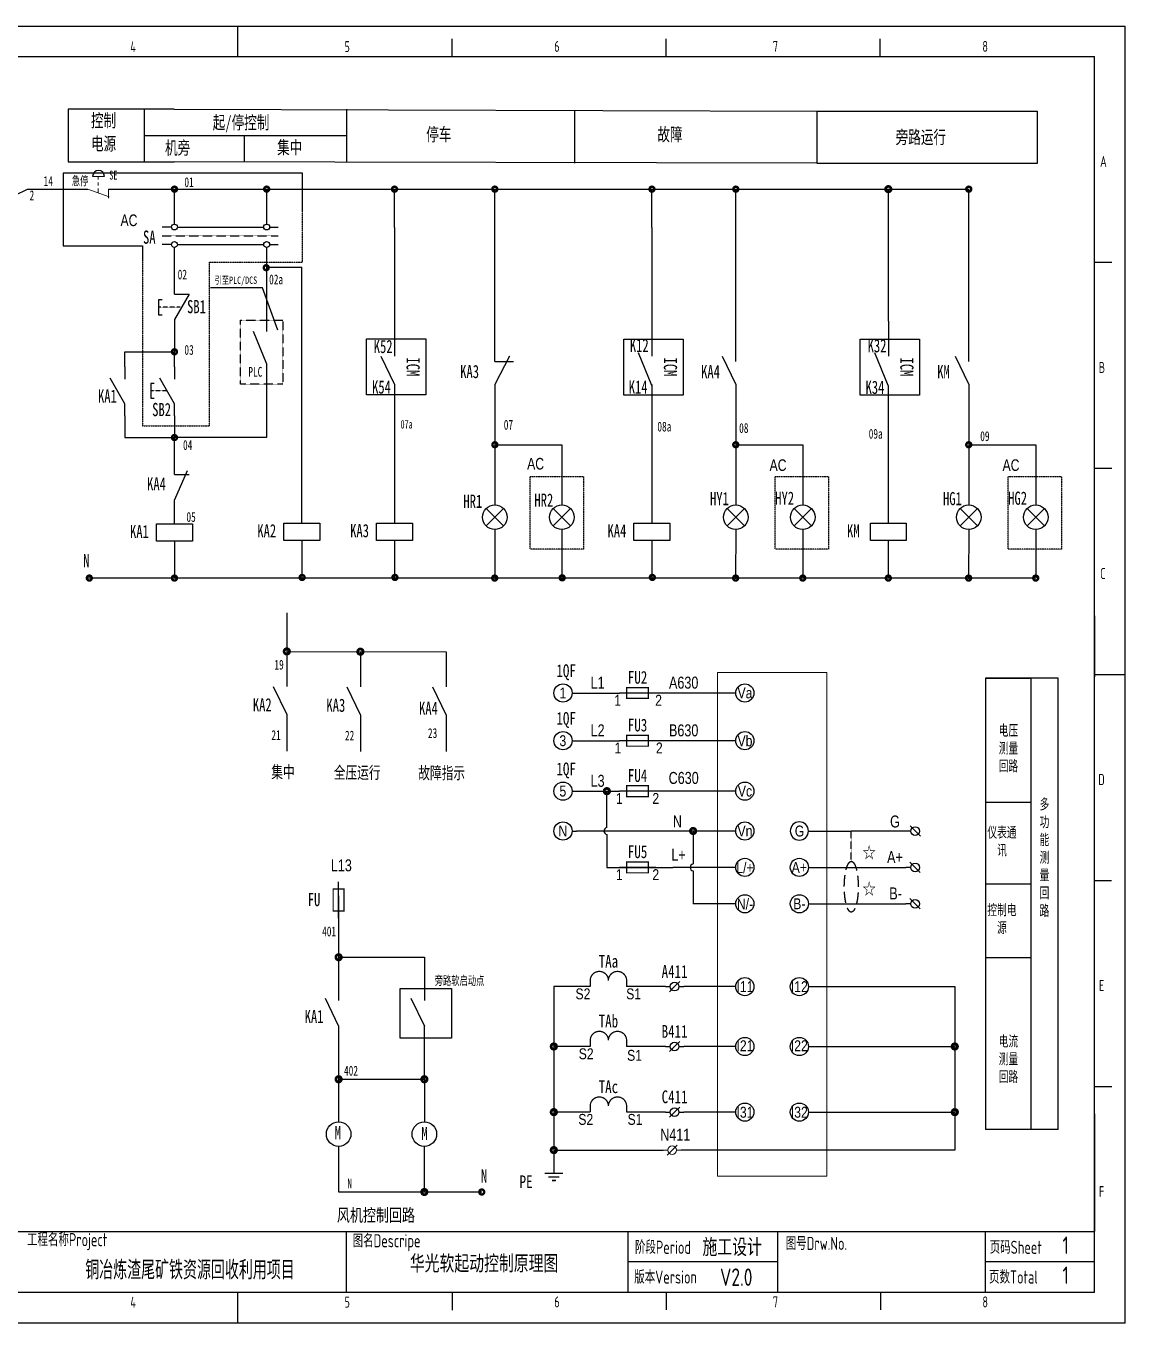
# Model space of a CAD drawing. Header units: millimetres. Extents: x 401220 to 2750366, y -101310 to 943175.
# Drawn here: x 1135406 to 1172682, y 279611 to 323616 of the extents above; entities that cross this region are included whole.
import ezdxf
from ezdxf.enums import TextEntityAlignment as Align

# ---------------------------------------------------------------- set-up
doc = ezdxf.new("R2010")
doc.units = ezdxf.units.MM
doc.linetypes.add('DASHED', pattern=[0.75, 0.5, -0.25])
doc.linetypes.add('HIDDEN', pattern=[0.375, 0.25, -0.125])
for name, color, linetype in [('CONNECT', 3, 'Continuous'), ('D1', 4, 'Continuous'), ('DIM', 1, 'Continuous'), ('图框_外框线', 7, 'Continuous'), ('图框_标题栏属性', 4, 'Continuous'), ('图框_标题栏文字', 6, 'Continuous'), ('图框_视口', 7, 'Continuous'), ('照明平面导线层', 3, 'Continuous')]:
    doc.layers.add(name, color=color, linetype=linetype)
doc.layers.add('SW', color=8, linetype='Continuous', lineweight=20)
doc.layers.add('TEXT', color=4, linetype='Continuous', lineweight=0)
doc.styles.add('IDQSTYLE', font='NSimSun.ttf', dxfattribs={"width": 0.7})
doc.styles.add('LEAD', font='simsun.ttf', dxfattribs={"width": 0.8})
doc.styles.add('NERIN_ISOCP', font='simsun.ttf', dxfattribs={"width": 0.75})
doc.styles.add('ROMANS', font='仿宋_GB2312.ttf', dxfattribs={"width": 0.67})
doc.styles.get("Standard").update_dxf_attribs({"font": 'arial.ttf', "bigfont": 'hzdx.shx'})
doc.styles.add('工程字', font='gbenor.shx', dxfattribs={"width": 0.8, "bigfont": 'hztxt.shx'})
doc.styles.add('标准', font='NSimSun.ttf', dxfattribs={"width": 0.667})

# ---------------------------------------------------------------- blocks, each defined once
blk = doc.blocks.new('SYMB2_M_PWF20')
at = {"color": 7}
blk.add_line((0, 0), (10, 0), dxfattribs=at)
at = {"color": 7, "const_width": 0.35}
blk.add_lwpolyline([(8, -1.5), (8, 1.5), (2, 1.5), (2, -1.5)], close=True, dxfattribs=at)
blk = doc.blocks.new('SYMB2_M_PWF26')
at = {"color": 7, "const_width": 0.35}
for points in [[(0, 0), (0, 1.67, -1), (5, 1.67, -2.414214)], [(5, 1.67, -1), (10, 1.67), (10, 0)]]:
    blk.add_lwpolyline(points, format="xyb", dxfattribs=at)
blk = doc.blocks.new('SYMB2_S_PWF4')
at = {"color": 7}
for p, q in [((-5, -0.5), (-5, 0.5)), ((-4, -1.5), (-4, 1.5)), ((-3, -2.5), (-3, 2.5)), ((0, 0), (-3, 0))]:
    blk.add_line(p, q, dxfattribs=at)
at = {"color": 7, "const_width": 0.3}
for points in [[(-5, 0.5), (-5, -0.5)], [(-4, 1.5), (-4, -1.5)], [(-3, 2.5), (-3, -2.5)]]:
    blk.add_lwpolyline(points, dxfattribs=at)
blk = doc.blocks.new('SYMB2_S_PWF23a')
for p, q in [((0, -1.3), (0, 0)), ((1.41, -1.09), (-1.41, -3.91))]:
    blk.add_line(p, q)
blk.add_circle((0, -2.5), 1.2)
blk = doc.blocks.new('SYMB2_M_PWF87')
at = {"color": 7}
for p, q in [((0, 0), (1.3, 0)), ((3.7, 0), (5, 0))]:
    blk.add_line(p, q, dxfattribs=at)
for p, q in [((2.5, 0), (1.1, -1.4)), ((3.9, 1.4), (2.5, 0))]:
    blk.add_line(p, q)
blk.add_circle((2.5, 0), 1.2)
blk = doc.blocks.new('SYMB2_S_PWF13a')
blk.add_line((-1.25, 0), (0, 0))
blk.add_circle((-3.75, 0), 2.5)

msp = doc.modelspace()

# ---------------------------------------------------------------- linework, layer by layer
at = {"color": 0}
for p, q in [((1140429.4, 320788.5), (1136833, 320788.5)), ((1136833, 320788.5), (1136833, 319005.6)), ((1136833, 319005.6), (1140429.4, 319005.6)), ((1140442.2, 316893), (1140442.2, 318081.1)), ((1143569.8, 318078.8), (1143569.8, 316893)), ((1140342.6, 316793.4), (1140027, 316793.4)), ((1140541.8, 316793.4), (1143470.3, 316793.4)), ((1143669.4, 316793.4), (1143956.1, 316793.4)), ((1140342.6, 316198.4), (1140027, 316198.4)), ((1140442.2, 314517.5), (1140442.2, 316098.8)), ((1140541.8, 316198.4), (1143470.3, 316198.4)), ((1143569.8, 316098.8), (1143569.8, 313253.9)), ((1143669.4, 316198.4), (1143956.1, 316198.4)), ((1140023, 314318.3), (1139906.8, 314318.3)), ((1139906.8, 314318.3), (1139906.8, 313820.3)), ((1140940.5, 314517.5), (1140442.2, 313654.4)), ((1139906.8, 313820.3), (1140023, 313820.3)), ((1138764, 312046), (1138764, 311631)), ((1140442.2, 312046), (1140442.2, 311631)), ((1143569.8, 312140.6), (1143569.8, 309651.4)), ((1138764, 310801.1), (1138266, 311663.6)), ((1140442.2, 310801.1), (1139944.2, 311663.6)), ((1139752.2, 311481.3), (1139636.1, 311481.3)), ((1139636.1, 311481.3), (1139636.1, 310983.4)), ((1138764, 310386.1), (1138764, 310801.1)), ((1139636.1, 310983.4), (1139752.2, 310983.4)), ((1140442.2, 310386.1), (1140442.2, 310801.1)), ((1140442.2, 308401.2), (1140442.2, 309651.4)), ((1143569.8, 309651.4), (1141816.5, 309651.4)), ((1140872.4, 308519.2), (1140442.2, 307538.1)), ((1169652.8, 304885.1), (1137513.7, 304885.1)), ((1146276.4, 280641.8), (1146276.4, 282716.6)), ((1146604, 282713), (1171644.7, 282713)), ((1155833.7, 280648.8), (1155833.7, 282713)), ((1160906.3, 280648.8), (1160906.3, 282723.6)), ((1167938.6, 282713), (1167938.6, 280648.8)), ((1160906.3, 281686.2), (1155833.7, 281686.2)), ((1171644.7, 281686.2), (1167938.6, 281686.2)), ((1171644.7, 280648.8), (1113548.7, 280648.8))]:
    msp.add_line(p, q, dxfattribs=at)
at = {"color": 0, "linetype": 'ByBlock', "ltscale": 3}
for p, q in [((1139418.5, 320788.5), (1139418.5, 319005.6)), ((1140429.4, 320788.5), (1162235.6, 320725.4)), ((1139418.5, 319897.1), (1146272.8, 319897.1)), ((1142807.9, 319904.4), (1142807.9, 319005.6)), ((1162235.6, 318961.9), (1140429.4, 319005.6)), ((1140442.2, 313654.4), (1140442.2, 312561.6)), ((1140442.2, 306723.6), (1140442.2, 307538.1)), ((1144760, 306747), (1144760, 307561.5)), ((1171644.7, 303609.2), (1171644.7, 301534.4)), ((1144253.8, 300252.5), (1144253.8, 299015.8)), ((1146749.6, 300235.8), (1146749.6, 298999.1)), ((1149656.5, 300234.3), (1149656.5, 298997.6)), ((1146011, 293258.2), (1146011, 292021.6)), ((1148918.7, 292020.1), (1148918, 290555.9))]:
    msp.add_line(p, q, dxfattribs=at)
at = {"color": 0, "ltscale": 0.7}
for p, q in [((1146272.8, 320788.5), (1146272.8, 319005.6)), ((1154015.3, 320744.7), (1154015.3, 318961.9)), ((1134619.1, 317673.4), (1135463, 318078.8)), ((1138204, 318078.8), (1155249, 318078.8)), ((1155249, 318078.8), (1159480.2, 318078.8)), ((1147907.4, 316781.5), (1147907.4, 313602)), ((1156636.1, 316781.5), (1156636.1, 313602)), ((1147907.4, 313602), (1147907.4, 312408.3)), ((1156636.1, 313602), (1156636.1, 312408.3)), ((1164654.4, 313602), (1164654.4, 312408.3)), ((1143574.3, 312140.6), (1143119.5, 313253.9)), ((1156634.6, 311414.7), (1156179.8, 312528)), ((1164652.9, 311414.7), (1164198.1, 312528)), ((1147447.5, 312408.3), (1147907.4, 311450.9)), ((1151802.2, 312408.3), (1151308.8, 311450.9)), ((1159020.3, 312408.3), (1159480.2, 311450.9)), ((1166921.2, 312408.3), (1167381.1, 311450.9)), ((1147907.4, 311450.9), (1147907.4, 310531.3)), ((1156636.1, 311450.9), (1156636.1, 310531.3)), ((1147907.4, 310531.3), (1147907.4, 306747)), ((1156636.1, 310531.3), (1156636.1, 306747)), ((1144253.8, 303706.3), (1144253.8, 301209.8)), ((1146749.6, 302386.8), (1146749.6, 301193.1)), ((1149656.5, 302385.4), (1149656.5, 301191.6)), ((1143793.9, 301209.8), (1144253.8, 300252.5)), ((1146289.6, 301193.1), (1146749.6, 300235.8)), ((1149196.6, 301191.6), (1149656.5, 300234.3)), ((1146010, 294108.6), (1146010, 292021.6)), ((1145551.1, 290638), (1146011, 289680.6)), ((1148458.1, 290638), (1148918, 289680.6))]:
    msp.add_line(p, q, dxfattribs=at)
at = {"color": 1}
for p, q in [((1144782.6, 318623.9), (1136669.9, 318623.9)), ((1136669.9, 318623.9), (1136669.9, 316158.5)), ((1144782.6, 317312), (1144782.6, 318623.9)), ((1136669.9, 316158.5), (1139359.1, 316158.5)), ((1139359.1, 316158.5), (1139359.1, 315671.6))]:
    msp.add_line(p, q, dxfattribs=at)
for p, q in [((1135463, 318078.8), (1137502.2, 318078.8)), ((1151308.8, 312229), (1151308.8, 318078.8)), ((1159480.2, 312229), (1159480.2, 318078.8)), ((1159480.2, 318078.8), (1167381.1, 318078.8)), ((1164654.4, 318078.8), (1164654.4, 318078.8)), ((1164654.4, 313602), (1164654.4, 318078.8)), ((1167381.1, 312229), (1167381.1, 318078.8)), ((1151308.8, 312229), (1151947, 312229)), ((1151308.8, 311450.9), (1151308.8, 307366.1)), ((1159480.2, 311450.9), (1159480.2, 307366.1)), ((1164652.9, 311414.7), (1164652.9, 306747)), ((1167381.1, 311450.9), (1167381.1, 307366.1)), ((1151308.8, 309408.5), (1153580.4, 309408.5)), ((1153580.4, 309408.5), (1153580.4, 307366.1)), ((1159480.2, 309408.5), (1161751.8, 309408.5)), ((1161751.8, 309408.5), (1161751.8, 307366.1)), ((1167381.1, 309408.5), (1169652.8, 309408.5)), ((1169652.8, 309408.5), (1169652.8, 307366.1)), ((1151014.3, 307244.1), (1151603.4, 306655)), ((1151014.3, 306655), (1151603.4, 307244.1)), ((1153285.9, 307244.1), (1153875, 306655)), ((1153285.9, 306655), (1153875, 307244.1)), ((1159185.6, 307244.1), (1159774.7, 306655)), ((1159185.6, 306655), (1159774.7, 307244.1)), ((1161457.3, 307244.1), (1162046.4, 306655)), ((1161457.3, 306655), (1162046.4, 307244.1)), ((1167086.6, 307244.1), (1167675.7, 306655)), ((1167086.6, 306655), (1167675.7, 307244.1)), ((1169358.2, 307244.1), (1169947.3, 306655)), ((1169358.2, 306655), (1169947.3, 307244.1)), ((1151308.8, 306533), (1151304, 304859)), ((1153580.4, 306533), (1153580.4, 304852.4)), ((1159480.2, 306533), (1159475.3, 304859)), ((1161751.8, 306533), (1161751.8, 304885.1)), ((1167381.1, 306533), (1167376.3, 304859)), ((1169652.8, 306533), (1169652.8, 304885.1)), ((1164652.9, 306156.8), (1164653, 304885.3)), ((1155108, 296418.9), (1155108, 297655.2)), ((1155108, 296188.1), (1155108, 295069.5)), ((1158033.2, 296303.5), (1158033.2, 295184.9)), ((1162100.9, 296303.5), (1163397.3, 296303.1)), ((1155108, 295069.5), (1157343, 295069.5)), ((1157323.3, 295069.5), (1157343, 295069.5)), ((1158033.2, 294954), (1158033.2, 293835.4)), ((1146010, 294580.3), (1146010, 294580.3)), ((1146011, 292021.6), (1148918, 292020.1)), ((1146011, 292021.6), (1146011, 290555.9)), ((1146011, 289680.6), (1146011, 287882.1)), ((1148918, 287882.1), (1148918, 289680.6)), ((1162100.9, 288993.5), (1163036.8, 288993.5)), ((1163036.8, 288993.5), (1166907.8, 288993.5)), ((1146011, 287882.1), (1148918, 287882.1)), ((1146011, 287882.1), (1146011, 286437.7)), ((1148918, 287882.1), (1148918, 286437.7)), ((1146011, 285604.6), (1146011, 284057.6)), ((1148918, 284057.6), (1148918, 285604.6)), ((1146011, 284057.6), (1148918, 284057.6)), ((1148918, 284057.6), (1150864.7, 284057.6))]:
    msp.add_line(p, q)
at = {"color": 1, "linetype": 'HIDDEN'}
for p, q in [((1144782.6, 315606.4), (1144782.6, 317312)), ((1139359.1, 315671.6), (1139359.1, 310045.6)), ((1141634.6, 310045.6), (1141634.6, 315606.4)), ((1141634.6, 315606.4), (1144782.6, 315606.4)), ((1139359.1, 310045.6), (1139542.5, 310045.6)), ((1139542.5, 310045.6), (1141634.6, 310045.6))]:
    msp.add_line(p, q, dxfattribs=at)
at = {"color": 0, "linetype": 'DASHED', "ltscale": 3}
msp.add_line((1140027, 316495.9), (1143956.1, 316495.9), dxfattribs=at)
at = {"color": 0, "ltscale": 3}
for p in [(1143569.8, 315426.9), (1144760, 307561.5)]:
    msp.add_line(p, (1144760, 315426.9), dxfattribs=at)
at = {"color": 4, "linetype": 'ByBlock', "ltscale": 3}
for p, q in [((1143426.8, 314729.1), (1141668.3, 314729.1)), ((1143952.2, 313296.7), (1143426.8, 314729.1))]:
    msp.add_line(p, q, dxfattribs=at)
at = {"color": 0, "linetype": 'Continuous'}
for p, q in [((1140442.2, 314517.5), (1140940.5, 314517.5)), ((1140442.2, 308401.2), (1140940.5, 308401.2))]:
    msp.add_line(p, q, dxfattribs=at)
at = {"color": 0, "linetype": 'HIDDEN', "ltscale": 3}
for p, q in [((1140634.3, 314070), (1139906.8, 314071.1)), ((1140193.2, 311232.3), (1139636.1, 311232.3))]:
    msp.add_line(p, q, dxfattribs=at)
at = {"ltscale": 3}
msp.add_line((1144253.8, 302396.1), (1149656.5, 302377.9), dxfattribs=at)
at = {"color": 0, "linetype": 'ByBlock'}
for p, q in [((1171644.7, 300497), (1171644.7, 301534.4)), ((1171644.7, 299459.6), (1171644.7, 300497)), ((1171644.7, 299163.2), (1171644.7, 300200.6)), ((1171644.7, 298125.8), (1171644.7, 299459.6)), ((1171644.7, 298125.8), (1171644.7, 299163.2)), ((1171644.7, 297088.4), (1171644.7, 298125.8)), ((1171644.7, 296051), (1171644.7, 297088.4)), ((1171644.7, 295013.6), (1171644.7, 296051)), ((1171644.7, 293976.2), (1171644.7, 295013.6)), ((1171644.7, 292938.8), (1171644.7, 293976.2)), ((1171644.7, 291901.4), (1171644.7, 292938.8)), ((1171644.7, 290864), (1171644.7, 291901.4)), ((1171644.7, 289826.6), (1171644.7, 290864)), ((1171644.7, 288789.2), (1171644.7, 289826.6)), ((1171644.7, 287751.8), (1171644.7, 288789.2)), ((1171644.7, 286714.4), (1171644.7, 287751.8)), ((1171644.7, 286714.4), (1171644.7, 282713))]:
    msp.add_line(p, q, dxfattribs=at)
at = {"color": 7, "linetype": 'HIDDEN', "ltscale": 5}
msp.add_line((1163397.3, 295273.7), (1163397.3, 296303.1), dxfattribs=at)
msp.add_lwpolyline([(1162235.6, 320725.4), (1169701.5, 320725.4), (1169701.5, 318951.4), (1162235.6, 318951.4)], close=True)
at = {"color": 0, "const_width": 166}
for points in [[(1140400.7, 318078.8, 1), (1140483.7, 318078.8, 1)], [(1143528.3, 318078.8, 1), (1143611.3, 318078.8, 1)], [(1151267.3, 318078.8, 1), (1151350.3, 318078.8, 1)], [(1140400.7, 312561.6, 1), (1140483.7, 312561.6, 1)], [(1140400.7, 309651.4, 1), (1140483.7, 309651.4, 1)], [(1151267.3, 309408.5, 1), (1151350.3, 309408.5, 1)], [(1159438.7, 309408.5, 1), (1159521.7, 309408.5, 1)], [(1167339.6, 309408.5, 1), (1167422.6, 309408.5, 1)], [(1137513.7, 304885.1, 1), (1137596.7, 304885.1, 1)], [(1140400.7, 304885.1, 1), (1140483.7, 304885.1, 1)], [(1144731.1, 304906.2, 1), (1144814.1, 304906.2, 1)], [(1147878.5, 304906.2, 1), (1147961.5, 304906.2, 1)], [(1151262.5, 304885.1, 1), (1151345.5, 304885.1, 1)], [(1153548.6, 304892.8, 1), (1153631.6, 304892.8, 1)], [(1156607.3, 304906.2, 1), (1156690.2, 304906.2, 1)], [(1159433.9, 304885.1, 1), (1159516.9, 304885.1, 1)], [(1161710.4, 304885.3, 1), (1161793.4, 304885.3, 1)], [(1164611.5, 304885.3, 1), (1164694.5, 304885.3, 1)], [(1167334.9, 304885.1, 1), (1167417.8, 304885.1, 1)], [(1169611.3, 304885.3, 1), (1169694.3, 304885.3, 1)], [(1150823.2, 284057.6, 1), (1150906.2, 284057.6, 1)]]:
    msp.add_lwpolyline(points, format="xyb", close=True, dxfattribs=at)
at = {"color": 0, "linetype": 'ByBlock', "const_width": 166}
for points in [[(1147865.9, 318078.8, 1), (1147948.9, 318078.8, 1)], [(1156594.6, 318078.8, 1), (1156677.6, 318078.8, 1)], [(1159438.7, 318078.8, 1), (1159521.7, 318078.8, 1)], [(1167339.6, 318078.8, 1), (1167422.6, 318078.8, 1)], [(1143512.5, 315414.3, 1), (1143595.5, 315414.3, 1)]]:
    msp.add_lwpolyline(points, format="xyb", close=True, dxfattribs=at)
at = {"color": 7, "const_width": 185.1}
for points in [[(1164608.1, 318078.8, 1), (1164700.7, 318078.8, 1)], [(1144207.5, 302396.1, 1), (1144300.1, 302396.1, 1)], [(1146703.3, 302386.8, 1), (1146795.8, 302386.8, 1)], [(1155061.7, 297655.2, 1), (1155154.3, 297655.2, 1)], [(1157987, 296303.5, 1), (1158079.5, 296303.5, 1)], [(1145964.7, 292021.6, 1), (1146057.3, 292021.6, 1)], [(1153263.6, 288993.5, 1), (1153356.1, 288993.5, 1)], [(1166861.6, 288993.5, 1), (1166954.1, 288993.5, 1)], [(1145964.7, 287882.1, 1), (1146057.3, 287882.1, 1)], [(1148871.7, 287882.1, 1), (1148964.2, 287882.1, 1)], [(1153263.6, 286767.3, 1), (1153356.1, 286767.3, 1)], [(1166861.6, 286767.3, 1), (1166954.1, 286767.3, 1)], [(1153263.6, 285478.8, 1), (1153356.1, 285478.8, 1)], [(1148871.7, 284057.6, 1), (1148964.2, 284057.6, 1)]]:
    msp.add_lwpolyline(points, format="xyb", close=True, dxfattribs=at)
at = {"color": 1, "linetype": 'DASHED', "ltscale": 3}
msp.add_lwpolyline([(1142686.9, 313639.5), (1144122.3, 313639.5), (1144122.3, 311461), (1142686.9, 311461)], close=True, dxfattribs=at)
at = {"color": 0, "linetype": 'ByBlock', "ltscale": 3}
for points in [[(1146956.7, 312999.3), (1148962.5, 312999.3), (1148962.5, 311099.8), (1146956.7, 311099.8)], [(1155685.5, 312993.6), (1157691.2, 312993.6), (1157691.2, 311094), (1155685.5, 311094)], [(1163703.8, 312993.6), (1165709.5, 312993.6), (1165709.5, 311094), (1163703.8, 311094)]]:
    msp.add_lwpolyline(points, close=True, dxfattribs=at)
at = {"color": 1, "linetype": 'HIDDEN'}
for points in [[(1152502.7, 308335), (1154311.5, 308335), (1154311.5, 305868.8), (1152502.7, 305868.8)], [(1160811.5, 308335), (1162620.3, 308335), (1162620.3, 305868.8), (1160811.5, 305868.8)], [(1168712.5, 308335), (1170521.2, 308335), (1170521.2, 305868.8), (1168712.5, 305868.8)]]:
    msp.add_lwpolyline(points, close=True, dxfattribs=at)
at = {"color": 0, "ltscale": 0.7}
for points in [[(1139834.1, 306723.6), (1141050.3, 306723.6), (1141050.3, 306133.4), (1139834.1, 306133.4)], [(1144151.8, 306747), (1145368.1, 306747), (1145368.1, 306156.8), (1144151.8, 306156.8)], [(1147299.2, 306747), (1148515.5, 306747), (1148515.5, 306156.8), (1147299.2, 306156.8)], [(1156028, 306747), (1157244.2, 306747), (1157244.2, 306156.8), (1156028, 306156.8)], [(1164044.8, 306747), (1165261.1, 306747), (1165261.1, 306156.8), (1164044.8, 306156.8)]]:
    msp.add_lwpolyline(points, close=True, dxfattribs=at)
at = {"color": 7}
msp.add_lwpolyline([(1148102.7, 290958.7), (1149834.6, 290958.7), (1149834.6, 289271.6), (1148102.7, 289271.6)], close=True, dxfattribs=at)
at = {"color": 0}
for centre in [(1140442.2, 316793.4), (1143569.8, 316793.4), (1140442.2, 316198.4), (1143569.8, 316198.4)]:
    msp.add_circle(centre, 99.6, dxfattribs=at)
for centre in [(1151308.8, 306949.6), (1153580.4, 306949.6), (1159480.2, 306949.6), (1161751.8, 306949.6), (1167381.1, 306949.6), (1169652.8, 306949.6), (1146011, 286021.1), (1148918, 286021.1)]:
    msp.add_circle(centre, 416.6)
at = {"color": 0, "ltscale": 0.7}
for centre in [(1137555.8, 304885.1), (1150865.3, 284057.6)]:
    msp.add_circle(centre, 90.1, dxfattribs=at)
for centre in [(1155122.1, 296303.5), (1158047.3, 295069.5)]:
    msp.add_arc(centre, 116.3, 96.94065, 263.05935)
at = {"color": 7, "linetype": 'HIDDEN', "ltscale": 1500}
msp.add_ellipse((1163397.3, 294413.2), major_axis=(0, 860.5), ratio=0.2749131, dxfattribs=at)
at = {"layer": 'CONNECT', "color": 0, "linetype": 'ByBlock'}
for p, q in [((1147907.4, 316781.5), (1147907.4, 318078.8)), ((1156636.1, 316781.5), (1156636.1, 318078.8))]:
    msp.add_line(p, q, dxfattribs=at)
at = {"layer": 'CONNECT', "color": 0}
for p, q in [((1138764, 312046), (1138764, 312561.6)), ((1138764, 312561.6), (1140442.2, 312561.6)), ((1140442.2, 312046), (1140442.2, 312561.6)), ((1140442.2, 312561.6), (1140442.2, 312561.6)), ((1138764, 310386.1), (1138764, 309651.4)), ((1140442.2, 310386.1), (1140442.2, 309651.4)), ((1138764, 309651.4), (1140442.2, 309651.4)), ((1141816.5, 309651.4), (1140442.2, 309651.4)), ((1140442.2, 306133.4), (1140442.2, 304885.1)), ((1144760, 306156.8), (1144760, 304908.6)), ((1147907.4, 306156.8), (1147907.4, 304908.6)), ((1156636.1, 306156.8), (1156636.1, 304908.6))]:
    msp.add_line(p, q, dxfattribs=at)
at = {"layer": 'CONNECT', "color": 7}
for p, q in [((1167944.7, 301492.8), (1169486.7, 301492.8)), ((1170412.4, 301492.8), (1167944.7, 301492.8)), ((1167944.7, 301492.8), (1167944.7, 288191)), ((1169486.7, 301492.8), (1169486.7, 288191)), ((1170412.4, 288191), (1170412.4, 301492.8)), ((1167944.7, 301053.9), (1167944.7, 287752.1)), ((1169486.7, 301053.9), (1169486.7, 287752.1)), ((1170412.4, 287752.1), (1170412.4, 301053.9)), ((1154081.4, 300985.7), (1155531.4, 300985.7)), ((1159325.5, 300985.7), (1156765.2, 300985.7)), ((1167944.7, 300643.1), (1167944.7, 287341.3)), ((1169486.7, 300643.1), (1169486.7, 287341.3)), ((1170412.4, 287341.3), (1170412.4, 300643.1)), ((1167944.7, 300204.2), (1167944.7, 286902.4)), ((1169486.7, 300204.2), (1169486.7, 286902.4)), ((1170412.4, 286902.4), (1170412.4, 300204.2)), ((1167944.7, 299919.5), (1167944.7, 286617.7)), ((1169486.7, 299919.5), (1169486.7, 286617.7)), ((1170412.4, 286617.7), (1170412.4, 299919.5)), ((1154081.4, 299367.5), (1155531.4, 299367.5)), ((1159325.5, 299367.5), (1156765.2, 299367.5)), ((1167944.7, 299480.7), (1167944.7, 286178.8)), ((1169486.7, 299480.7), (1169486.7, 286178.8)), ((1170412.4, 286178.8), (1170412.4, 299480.7)), ((1154081.4, 297655.2), (1155531.4, 297655.2)), ((1159325.5, 297655.2), (1156765.2, 297655.2)), ((1169486.7, 297273.9), (1167944.7, 297273.9)), ((1159325.5, 296303.5), (1154081.4, 296303.5)), ((1165257.5, 296303.1), (1163397.3, 296303.1)), ((1159325.5, 295069.5), (1157343, 295069.5)), ((1162100.9, 295069.2), (1165252.1, 295069.2)), ((1169486.7, 294499.2), (1167944.7, 294499.2)), ((1159325.5, 293835.4), (1158033.2, 293835.4)), ((1162100.9, 293835.1), (1165252.1, 293835.1)), ((1169486.7, 291997.7), (1167944.7, 291997.7)), ((1154543.3, 291026.2), (1153309.8, 291026.2)), ((1153309.8, 291026.2), (1153309.8, 285950.8)), ((1157097.2, 291026.2), (1155777.1, 291026.2)), ((1159325.5, 291026.2), (1157714.1, 291026.2)), ((1162100.9, 291026.2), (1166907.8, 291026.2)), ((1166907.8, 291026.2), (1166907.8, 286370.4)), ((1153309.8, 290134.6), (1153309.8, 285059.2)), ((1166907.8, 290134.6), (1166907.8, 285478.8)), ((1154543.3, 288993.5), (1153309.8, 288993.5)), ((1157097.2, 288993.5), (1155777.1, 288993.5)), ((1159325.5, 288993.5), (1157714.1, 288993.5)), ((1154543.3, 286767.3), (1153309.8, 286767.3)), ((1157097.2, 286767.3), (1155777.1, 286767.3)), ((1159325.5, 286767.3), (1157714.1, 286767.3)), ((1162100.9, 286767.3), (1166907.8, 286767.3)), ((1170412.4, 286178.8), (1167944.7, 286178.8)), ((1169486.7, 286178.8), (1167944.7, 286178.8)), ((1153309.8, 285478.8), (1157012.1, 285478.8)), ((1166907.8, 285478.8), (1157629, 285478.8))]:
    msp.add_line(p, q, dxfattribs=at)
at = {"layer": 'D1', "color": 7, "linetype": 'ByBlock'}
msp.add_arc((1137867.8, 318510.4), 200.5, 0, 180, dxfattribs=at)
at = {"layer": 'TEXT', "color": 7, "ltscale": 5}
msp.add_lwpolyline([(1158862.8, 284593.7), (1162563.6, 284593.7), (1162563.6, 301677.5), (1158862.8, 301677.5), (1158862.8, 284593.7)], dxfattribs=at)
at = {"layer": '图框_外框线', "color": 0}
for p, q in [((1110436.6, 323605), (1172682.1, 323605)), ((1172682.1, 279611.4), (1172682.1, 323605)), ((1172682.1, 279611.4), (1110436.6, 279611.4))]:
    msp.add_line(p, q, dxfattribs=at)
at = {"layer": '图框_外框线', "color": 0, "lineweight": 30}
for p, q in [((1142596, 322582.8), (1142596, 323615.6)), ((1171644.7, 301613.1), (1172682.1, 301613.1)), ((1142597.3, 279611.4), (1142597.3, 280648.8))]:
    msp.add_line(p, q, dxfattribs=at)
at = {"layer": '图框_外框线', "color": 0, "lineweight": -3}
for p, q in [((1149857.8, 322581), (1149857.8, 323173.8)), ((1157119.7, 322588.1), (1157119.7, 323180.9)), ((1164381.5, 322588.1), (1164381.5, 323180.9)), ((1171644.7, 315598), (1172236.1, 315598)), ((1171644.7, 308607.9), (1172236.1, 308607.9)), ((1171644.7, 294628.3), (1172222.7, 294628.3)), ((1171644.7, 287638.9), (1172237.5, 287638.9)), ((1149859.1, 280641.8), (1149859.1, 280049)), ((1157121.1, 280648.8), (1157121.1, 280056)), ((1164382.9, 280648.8), (1164382.9, 280056))]:
    msp.add_line(p, q, dxfattribs=at)
at = {"layer": '图框_视口', "color": 0}
for p, q in [((1113548.7, 322577.4), (1171644.7, 322577.4)), ((1171644.7, 280648.8), (1171644.7, 322577.4)), ((1113550.1, 282713), (1171644.7, 282713))]:
    msp.add_line(p, q, dxfattribs=at)
at = {"layer": '照明平面导线层', "color": 7, "linetype": 'ByBlock', "lineweight": 20}
for p, q in [((1138068.3, 318510.4), (1137667.3, 318510.4)), ((1137853.1, 318410.2), (1137853.1, 318510.4)), ((1137853.1, 318204.1), (1137853.1, 318304.4)), ((1137502.2, 318078.8), (1138233.3, 317817.4)), ((1137853.1, 317953.4), (1137853.1, 318103.9)), ((1138204, 318078.8), (1138204, 317777.6))]:
    msp.add_line(p, q, dxfattribs=at)

# ---------------------------------------------------------------- block references
at = {"color": 7, "xscale": 123.3791999982046, "yscale": 123.3791999982046, "zscale": 123.3791999982046}
for name, p in [('SYMB2_S_PWF13a', (1154081.4, 300985.7)), ('SYMB2_S_PWF13a', (1154081.4, 299367.5)), ('SYMB2_S_PWF13a', (1154081.4, 297655.2)), ('SYMB2_S_PWF13a', (1154081.4, 296303.5)), ('SYMB2_S_PWF13a', (1162100.9, 295069.2)), ('SYMB2_S_PWF13a', (1162100.9, 293835.1)), ('SYMB2_M_PWF26', (1154543.3, 291026.2)), ('SYMB2_S_PWF13a', (1162100.9, 291026.2)), ('SYMB2_M_PWF87', (1157097.2, 291026.2)), ('SYMB2_M_PWF26', (1154543.3, 288993.5)), ('SYMB2_M_PWF87', (1157097.2, 288993.5)), ('SYMB2_S_PWF13a', (1162100.9, 288993.5)), ('SYMB2_M_PWF26', (1154543.3, 286767.3)), ('SYMB2_M_PWF87', (1157097.2, 286767.3)), ('SYMB2_S_PWF13a', (1162100.9, 286767.3))]:
    msp.add_blockref(name, p, dxfattribs=at)
at = {"color": 7}
for name, p, xscale, yscale, zscale, rotation in [('SYMB2_M_PWF20', (1156765.2, 300985.7), 123.3791999982046, 123.3791999982046, 123.3791999982046, 179.9999969264097), ('SYMB2_S_PWF13a', (1159325.5, 300985.7), 123.3791999982046, 123.3791999982046, 123.3791999982046, 179.9999969264097), ('SYMB2_S_PWF13a', (1159325.5, 299367.5), 123.3791999982046, 123.3791999982046, 123.3791999982046, 179.9999969264097), ('SYMB2_M_PWF20', (1156765.2, 299367.5), 123.3791999982046, 123.3791999982046, 123.3791999982046, 179.9999969264097), ('SYMB2_S_PWF13a', (1159325.5, 297655.2), 123.3791999982046, 123.3791999982046, 123.3791999982046, 179.9999969264097), ('SYMB2_M_PWF20', (1156765.2, 297655.2), 123.3791999982046, 123.3791999982046, 123.3791999982046, 179.9999969264097), ('SYMB2_S_PWF13a', (1159325.5, 296303.5), 123.3791999982046, 123.3791999982046, 123.3791999982046, 179.9999969264097), ('SYMB2_S_PWF13a', (1162100.9, 296303.5), -123.3791999982046, 123.3791999998878, 123.3792, 180.0000030735903), ('SYMB2_S_PWF23a', (1165257.5, 296303.1), 123.3791999998878, 123.3791999998878, 123.3791999998878, 89.99999846379107), ('SYMB2_M_PWF20', (1156765.2, 295069.5), 123.3791999982046, 123.3791999982046, 123.3791999982046, 179.9999969264097), ('SYMB2_S_PWF13a', (1159325.5, 295069.5), 123.3791999982046, 123.3791999982046, 123.3791999982046, 179.9999969264097), ('SYMB2_S_PWF23a', (1165252.1, 295069.2), 123.3791999998878, 123.3791999998878, 123.3791999998878, 89.99999846379107), ('SYMB2_M_PWF20', (1146010, 293346.5), 123.3791999982046, 123.3791999982046, 123.3791999982046, 89.99999692640965), ('SYMB2_S_PWF13a', (1159325.5, 293835.4), 123.3791999982046, 123.3791999982046, 123.3791999982046, 179.9999969264097), ('SYMB2_S_PWF23a', (1165252.1, 293835.1), 123.3791999998878, 123.3791999998878, 123.3791999998878, 89.99999846379107), ('SYMB2_S_PWF13a', (1159325.5, 291026.2), 123.3791999982046, 123.3791999982046, 123.3791999982046, 179.9999969264097), ('SYMB2_S_PWF13a', (1159325.5, 288993.5), 123.3791999982046, 123.3791999982046, 123.3791999982046, 179.9999969264097), ('SYMB2_S_PWF13a', (1159325.5, 286767.3), 123.3791999982046, 123.3791999982046, 123.3791999982046, 179.9999969264097), ('SYMB2_S_PWF4', (1153309.8, 285059.2), 123.3791999998878, 123.3791999998878, 123.3791999998878, 89.99999846379107)]:
    msp.add_blockref(name, p, dxfattribs=dict(at, xscale=xscale, yscale=yscale, zscale=zscale, rotation=rotation))
at = {"layer": 'TEXT', "color": 7, "xscale": 123.3791999982046, "yscale": 123.3791999982046, "zscale": 123.3791999982046}
msp.add_blockref('SYMB2_M_PWF87', (1157012.1, 285478.8), dxfattribs=at)

# ---------------------------------------------------------------- texts
at = {"color": 0, "ltscale": 0.7, "style": 'IDQSTYLE', "width": 0.7}
for s, p in [('控制', (1137611, 320185.7)), ('起/停控制', (1141740.5, 320116.8)), ('停车', (1148982, 319711.7)), ('故障', (1156822.3, 319711.7)), ('旁路运行', (1164902.8, 319618.6)), ('电源', (1137611, 319398.9)), ('机旁', (1140121.7, 319257)), ('集中', (1143924.5, 319270.9))]:
    msp.add_text(s, height=447.06, dxfattribs=at).set_placement(p)
for s, height, p in [('14', 331.97, (1136162.1, 318352.2)), ('01', 331.97, (1140937.6, 318312)), ('2', 332, (1135608.1, 317867.8)), ('SA', 447.06, (1139589.2, 316450.4)), ('02', 331.97, (1140710.3, 315179.7)), ('02a', 331.97, (1143890.1, 315013)), ('SB1', 447.06, (1141189.5, 314093.9)), ('K52', 447.06, (1147521.4, 312737.9)), ('K12', 447.06, (1156207, 312779)), ('K32', 447.06, (1164270.7, 312763.1)), ('03', 331.97, (1140937.4, 312623.6)), ('PLC', 331.97, (1143184.8, 311881.6)), ('KA3', 447.06, (1150452.8, 311888.4)), ('KA4', 447.06, (1158624.2, 311888.4)), ('KM', 447.06, (1166525.1, 311888.4)), ('K54', 447.06, (1147464.3, 311363.3)), ('K14', 447.06, (1156168.9, 311365.6)), ('K34', 447.06, (1164200.1, 311353)), ('KA1', 447.06, (1138169.2, 311058.6)), ('07a', 287.5, (1148316.8, 310100)), ('07', 331.97, (1151769.4, 310083)), ('08a', 331.97, (1157057.8, 310021.2)), ('08', 331.97, (1159752.2, 309971.7)), ('09a', 331.97, (1164225.1, 309776.1)), ('09', 331.97, (1167927.9, 309697)), ('04', 331.97, (1140891.7, 309394.5)), ('KA4', 447.06, (1139834.6, 308082.1)), ('HR1', 447.06, (1150561.5, 307490.5)), ('HR2', 447.06, (1152969.6, 307529.2)), ('HY1', 447.06, (1158925.4, 307581.2)), ('HY2', 447.06, (1161138, 307595.2)), ('HG1', 447.06, (1166826.4, 307581.2)), ('HG2', 447.06, (1169038.9, 307595.2)), ('05', 331.97, (1141007.4, 306955.1)), ('KA2', 447.06, (1143573, 306489.6)), ('KA3', 447.06, (1146720.4, 306489.6)), ('KA4', 447.06, (1155449.1, 306489.6)), ('KM', 447.06, (1163466, 306489.6)), ('KA1', 447.06, (1139255.2, 306466.2)), ('N', 447.1, (1137453.7, 305477.7)), ('19', 331.97, (1143990.9, 301944.1)), ('KA2', 447.06, (1143420.8, 300584.7)), ('KA3', 447.06, (1145916.5, 300568)), ('KA4', 447.06, (1149057.2, 300468.9)), ('21', 331.97, (1143887.2, 299559.5)), ('22', 331.97, (1146383, 299542.8)), ('23', 331.97, (1149197.7, 299622.7)), ('故障指示', 414.96, (1149506, 298283.8)), ('FU', 447.06, (1145176.9, 293975.9)), ('401', 331.97, (1145687.6, 292895)), ('KA1', 447.06, (1145178, 290012.8)), ('402', 331.97, (1146430.2, 288169.4)), ('M', 447.1, (1145983.6, 286072.6)), ('M', 447.1, (1148925.6, 286041.5)), ('N', 447.1, (1150944.4, 284597.6)), ('N', 332, (1146386.6, 284344.1))]:
    msp.add_text(s, height=height, dxfattribs=at).set_placement(p, align=Align.MIDDLE)
at = {"color": 4, "ltscale": 0.7, "style": 'IDQSTYLE', "width": 0.7}
msp.add_text('引至PLC/DCS', height=248.98, rotation=0.00001, dxfattribs=at).set_placement((1142526.9, 314980.2), align=Align.MIDDLE)
at = {"color": 0, "ltscale": 0.7, "style": 'IDQSTYLE', "width": 0.7}
for s, rotation, p in [('ICM', 270, (1148536.4, 312051.1)), ('ICM', 270, (1157265.1, 312045.4)), ('ICM', 270, (1165283.4, 312045.4)), ('SB2', 0.00001, (1140006.5, 310601.4))]:
    msp.add_text(s, height=447.06, rotation=rotation, dxfattribs=at).set_placement(p, align=Align.MIDDLE)
at = {"color": 0, "linetype": 'ByBlock', "lineweight": 30, "style": 'IDQSTYLE', "width": 0.7}
for s, p in [('集中', (1143727.6, 298098.2)), ('全压运行', (1145847.2, 298081.5))]:
    msp.add_text(s, height=414.96, dxfattribs=at).set_placement(p)
at = {"color": 7, "char_height": 407.2, "width": 431.309, "attachment_point": 1, "style": 'LEAD'}
for insert in [(1163781.7, 295783.9), (1163781.7, 294549.8)]:
    msp.add_mtext('☆\\P', dxfattribs=dict(at, insert=insert))
at = {"layer": 'CONNECT', "color": 7, "attachment_point": 5, "style": 'ROMANS'}
for s, insert, char_height, width in [('{\\fSimSun|b0|i0|c134|p2;电压}\\P{\\fSimSun|b0|i0|c134|p2;测量}\\P{\\fSimSun|b0|i0|c134|p2;回路}', (1168728.1, 299098.5), 360.884, 1931.94), ('{\\fSimSun|b0|i0|c134|p2;多\\P功\\P能}\\P{\\fSimSun|b0|i0|c134|p2;测}\\P{\\fSimSun|b0|i0|c134|p2;量}\\P{\\fSimSun|b0|i0|c134|p2;回}\\P{\\fSimSun|b0|i0|c134|p2;路}', (1169949.6, 295393.6), 360.884, 2060.254), ('{\\fSimSun|b0|i0|c134|p2;仪表通讯}', (1168507.5, 295937.6), 360.884, 1118.487), ('{\\fSimSun|b0|i0|c134|p2;控制电源}', (1168507.5, 293310), 360.884, 1118.487), ('电流\\P测量\\P回路', (1168728.1, 288556), 360.88, 1931.94)]:
    msp.add_mtext(s, dxfattribs=dict(at, insert=insert, char_height=char_height, width=width))
at = {"layer": 'DIM', "color": 1, "width": 0.75}
for p in [(1138900.3, 316824.5), (1152690.7, 308566.8), (1160913.6, 308518.8), (1168814.6, 308518.8)]:
    msp.add_text('AC', height=394.38, dxfattribs=at).set_placement(p, align=Align.CENTER)
at = {"layer": 'DIM', "color": 7, "width": 0.75}
for s, height, p in [('L1', 407.15, (1154793.2, 301133.8)), ('A630', 407.15, (1157712.8, 301133.8)), ('L2', 407.15, (1154793.2, 299515.5)), ('B630', 407.15, (1157712.8, 299515.5)), ('L3', 407.15, (1154793.2, 297803.2)), ('C630', 407.15, (1157712.8, 297900.7)), ('N', 407.2, (1157499, 296426.9)), ('G', 407.2, (1164879.1, 296422.6)), ('L13', 407.15, (1146102.9, 294935.7)), ('L+', 407.15, (1157539, 295295.1)), ('A+', 407.15, (1164879.1, 295217.2)), ('B-', 407.15, (1164899.6, 293983.2))]:
    msp.add_text(s, height=height, dxfattribs=at).set_placement(p, align=Align.CENTER)
at = {"layer": 'DIM', "color": 7, "width": 0.8}
for s, height, p in [('1', 370.1, (1153615, 300985.7)), ('Va', 370.14, (1159791.8, 300985.7)), ('3', 370.1, (1153615, 299367.5)), ('Vb', 370.14, (1159791.8, 299367.5)), ('5', 370.1, (1153615, 297655.2)), ('Vc', 370.14, (1159791.8, 297655.2)), ('N', 370.1, (1153615, 296303.5)), ('Vn', 370.14, (1159791.8, 296303.5)), ('G', 370.1, (1161642, 296303.5)), ('L/+', 370.14, (1159791.8, 295069.5)), ('A+', 370.14, (1161634.6, 295069.2)), ('N/-', 370.14, (1159791.8, 293835.4)), ('B-', 370.14, (1161634.6, 293835.1)), ('I11', 370.14, (1159791.8, 291026.2)), ('I12', 370.14, (1161634.6, 291026.2)), ('I21', 370.14, (1159791.8, 289021.5)), ('I22', 370.14, (1161634.6, 289021.5)), ('I31', 370.14, (1159791.8, 286763.1)), ('I32', 370.14, (1161634.6, 286763.1))]:
    msp.add_text(s, height=height, dxfattribs=at).set_placement(p, align=Align.MIDDLE)
for s, height, p in [('1', 370.1, (1155474.8, 300924)), ('2', 370.1, (1156862.3, 300924)), ('1', 370.1, (1155482.8, 299305.8)), ('2', 370.1, (1156886.6, 299305.8)), ('1', 370.1, (1155531.4, 297593.5)), ('2', 370.1, (1156765.2, 297593.5)), ('1', 370.1, (1155531.4, 295007.8)), ('2', 370.1, (1156765.2, 295007.8)), ('S2', 370.14, (1154296.7, 290964.6)), ('S1', 370.14, (1156015.7, 290964.5)), ('S2', 370.14, (1154406.2, 288931.8)), ('S1', 370.14, (1156047.6, 288878.7)), ('S2', 370.14, (1154392.2, 286705.6)), ('S1', 370.14, (1156061.9, 286705.6))]:
    msp.add_text(s, height=height, dxfattribs=at).set_placement(p, align=Align.TOP_CENTER)
at = {"layer": 'DIM', "color": 7, "width": 0.75}
msp.add_text('N411', height=407.15, dxfattribs=at).set_placement((1157935.8, 285802.6), align=Align.RIGHT)
at = {"layer": 'DIM', "color": 7, "char_height": 431.83, "style": 'NERIN_ISOCP'}
for s, insert, attachment_point in [('1QF', (1153726.6, 301417.5), 8), ('1QF', (1153726.6, 299799.3), 8), ('FU3', (1156148.3, 299675.9), 8), ('1QF', (1153726.6, 298087), 8), ('FU4', (1156148.3, 297963.6), 8), ('FU5', (1156148.3, 295377.9), 8), ('TAa', (1155160.2, 291663.6), 8), ('TAb', (1155160.2, 289631), 8), ('B411', (1157405.7, 289289.6), 8), ('TAc', (1155160.2, 287404.8), 8), ('PE', (1152587.5, 284404.5), 6), ('风机控制回路', (1147275.9, 283009.4), 8)]:
    msp.add_mtext(s, dxfattribs=dict(at, insert=insert, attachment_point=attachment_point))
at = {"layer": 'DIM', "color": 7, "attachment_point": 8, "style": 'NERIN_ISOCP'}
for s, insert, char_height, width in [('FU2', (1156148.3, 301294.2), 431.83, 909.105), ('\\pt1295.4816;A411', (1157405.7, 291322.2), 431.827, 1944.851), ('C411', (1157405.7, 287063.4), 431.83, 1664.11)]:
    msp.add_mtext(s, dxfattribs=dict(at, insert=insert, char_height=char_height, width=width))
at = {"layer": 'SW', "color": 4, "linetype": 'Continuous', "lineweight": 25, "style": '标准', "width": 0.62}
msp.add_text('铜冶炼渣尾矿铁资源回收利用项目', height=560, dxfattribs=at).set_placement((1140969.6, 281154.3), align=Align.CENTER)
at = {"layer": 'TEXT', "color": 7, "linetype": 'ByBlock', "ltscale": 100, "style": '标准', "width": 0.667}
for s, p in [('SE', (1138372, 318403.6)), ('急停', (1137240.9, 318209.5)), ('旁路软启动点', (1150112.4, 291078.3))]:
    msp.add_text(s, height=300, dxfattribs=at).set_placement(p, align=Align.CENTER)
at = {"layer": '图框_外框线', "color": 0, "lineweight": -3, "style": '工程字', "width": 0.8}
for s, p in [('4', (1139039.1, 322725.6)), ('5', (1146301, 322729.2)), ('6', (1153414.7, 322736.3)), ('7', (1160824.7, 322736.3)), ('8', (1167938.3, 322736.3)), ('4', (1139040.5, 280133.8)), ('5', (1146302.3, 280137.4)), ('6', (1153416.1, 280144.5)), ('7', (1160826.1, 280144.5)), ('8', (1167939.7, 280144.5))]:
    msp.add_text(s, height=370.5, dxfattribs=at).set_placement(p, align=Align.CENTER)
for s, p in [('A', (1172061.9, 319018.9)), ('B', (1172005.4, 312028.8)), ('C', (1172020.2, 305039.3)), ('D', (1171992, 298049.2)), ('E', (1171978.5, 291059.9)), ('F', (1171978.5, 284069.8))]:
    msp.add_text(s, height=370.5, dxfattribs=at).set_placement(p, align=Align.MIDDLE_RIGHT)
at = {"layer": '图框_标题栏属性', "color": 0, "style": '工程字', "width": 0.85}
for s, p in [('施工设计', (1158351.5, 281883.2)), ('华光软起动控制原理图', (1148424.4, 281326.3)), ('V2.0', (1158944.7, 280871.9))]:
    msp.add_text(s, height=592.8, dxfattribs=at).set_placement(p)
for p in [(1170668.7, 281954.4), (1170668.7, 280939)]:
    msp.add_text('1', height=592.8, dxfattribs=at).set_placement(p, align=Align.CENTER)
at = {"layer": '图框_标题栏文字', "color": 0, "style": '工程字', "width": 0.8}
for s, p in [('工程名称Project', (1135440.5, 282217.5)), ('图名Descripe', (1146485.3, 282181.7)), ('图号Drw.No.', (1161172.4, 282091.4)), ('阶段Period', (1156059.4, 281959.7)), ('页码Sheet', (1168092.4, 281959.7)), ('版本Version', (1156035.7, 280949.7)), ('页数Total', (1168068.7, 280949.7))]:
    msp.add_text(s, height=444.6, dxfattribs=at).set_placement(p)

doc.saveas('drawing.dxf')
